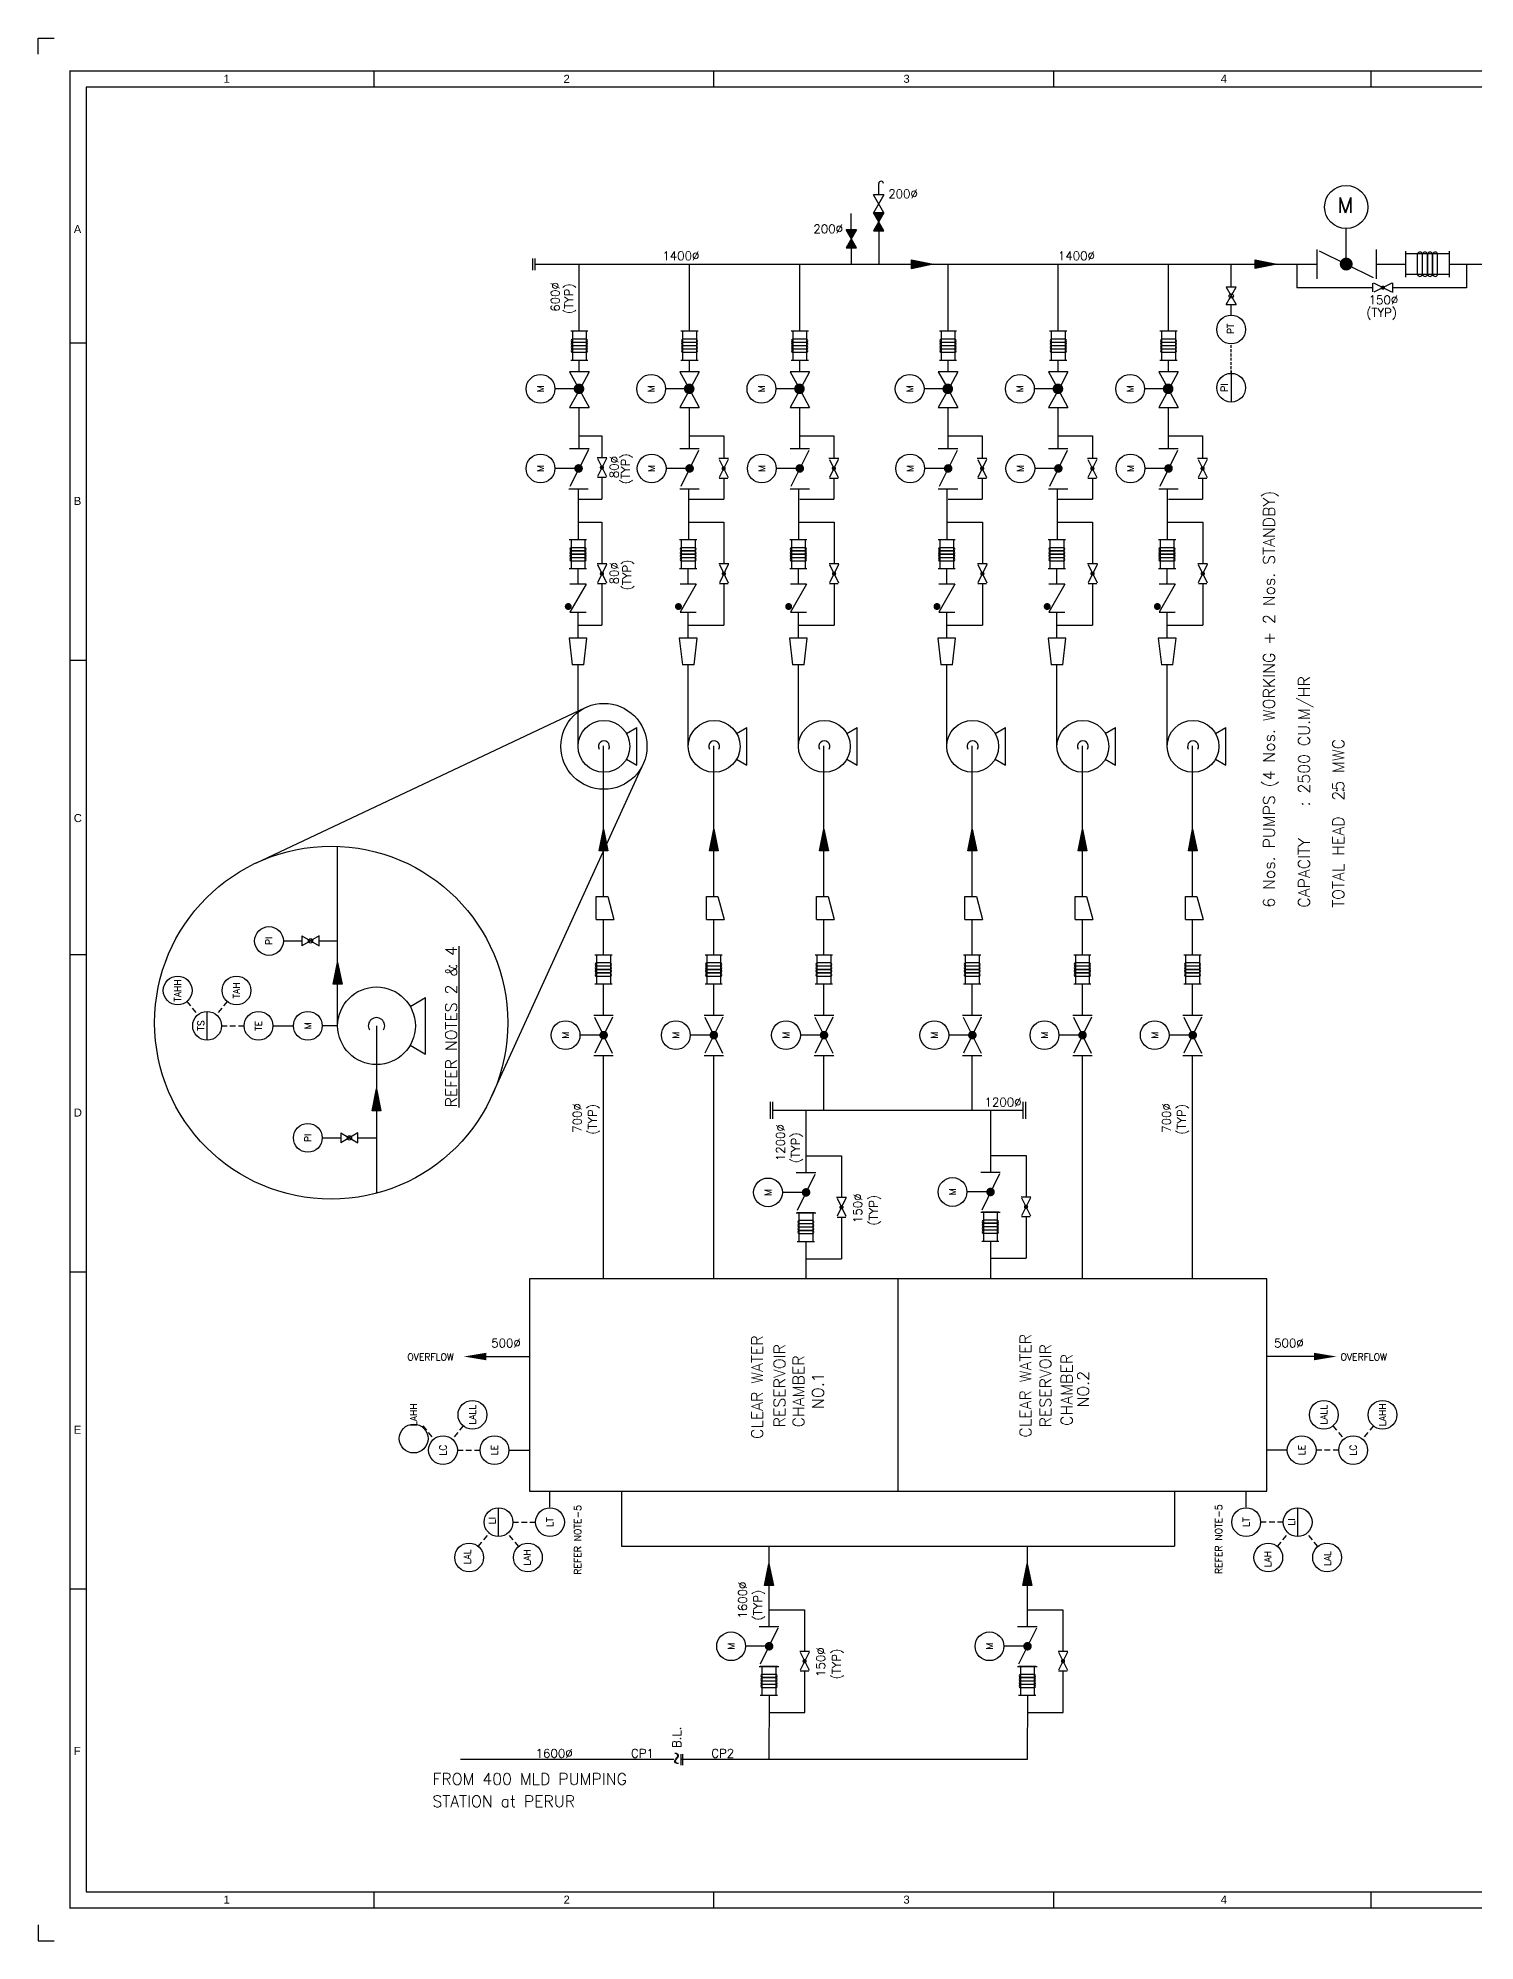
# Model space of a CAD drawing. Extents: x -1167 to 117633, y -2817 to 81183.
# Drawn here: x -1167 to 62241, y -2817 to 81183 of the extents above; entities that cross this region are included whole.
import ezdxf
from ezdxf.enums import TextEntityAlignment as Align

# ---------------------------------------------------------------- set-up
doc = ezdxf.new("R2010")
doc.units = 0
doc.header["$LTSCALE"] = 500
doc.header["$MEASUREMENT"] = 0
doc.linetypes.add('DASHED', pattern=[0.75, 0.5, -0.25])
doc.linetypes.add('HIDDEN', pattern=[0.375, 0.25, -0.125])
doc.layers.get('0').update_dxf_attribs({"linetype": 'CONTINUOUS'})
for name, color, linetype in [('2MM', 2, 'CONTINUOUS'), ('A3-Templete$0$NEW_A1$0$Z_DWGSHT', 7, 'CONTINUOUS'), ('A3-Templete$0$NEW_A1$0$Z_TITLE_GRID', 7, 'CONTINUOUS'), ('RCC WALL', 7, 'CONTINUOUS')]:
    doc.layers.add(name, color=color, linetype=linetype)
doc.styles.add('A3-Templete$0$NEW_A1$0$ARIAL', font='arial.ttf')
doc.styles.add('SIMPLEX', font='simplex.shx')

# ---------------------------------------------------------------- blocks, each defined once
blk = doc.blocks.new('A$C188F0F0E')
at = {"layer": 'A3-Templete$0$NEW_A1$0$Z_DWGSHT', "lineweight": 30}
for points in [[(-594, 416.47), (-594, 420), (-590.47, 420)], [(-594, 3.53), (-594, 0), (-590.47, 0)]]:
    blk.add_lwpolyline(points, dxfattribs=at)
at = {"layer": 'A3-Templete$0$NEW_A1$0$Z_DWGSHT', "const_width": 0.323}
blk.add_lwpolyline([(-586.94, 7.29), (-7.06, 7.29), (-7.06, 412.71), (-586.94, 412.71)], close=True, dxfattribs=at)
at = {"layer": 'A3-Templete$0$NEW_A1$0$Z_DWGSHT', "flags": 128}
blk.add_lwpolyline([(-583.41, 10.82), (-10.59, 10.82), (-10.59, 409.18), (-583.41, 409.18)], close=True, dxfattribs=at)
at = {"layer": 'A3-Templete$0$NEW_A1$0$Z_TITLE_GRID'}
for p, q in [((-519.94, 412.71), (-519.94, 409.18)), ((-444.94, 412.71), (-444.94, 409.18)), ((-369.94, 412.71), (-369.94, 409.18)), ((-299.94, 412.71), (-299.94, 409.18)), ((-586.94, 352.71), (-583.41, 352.71)), ((-586.94, 282.71), (-583.41, 282.71)), ((-586.94, 217.71), (-583.41, 217.71)), ((-586.94, 147.71), (-583.41, 147.71)), ((-586.94, 77.71), (-583.41, 77.71)), ((-519.94, 10.82), (-519.94, 7.29)), ((-444.94, 10.82), (-444.94, 7.29)), ((-369.94, 10.82), (-369.94, 7.29)), ((-299.94, 10.82), (-299.94, 7.29))]:
    blk.add_line(p, q, dxfattribs=at)
at = {"layer": 'A3-Templete$0$NEW_A1$0$Z_TITLE_GRID', "style": 'A3-Templete$0$NEW_A1$0$ARIAL'}
for s, p in [('1', (-552.37, 411.01)), ('2', (-477.37, 411.01)), ('3', (-402.37, 411.01)), ('4', (-332.37, 411.01)), ('1', (-552.37, 9.12)), ('2', (-477.37, 9.12)), ('3', (-402.37, 9.12)), ('4', (-332.37, 9.12))]:
    blk.add_text(s, height=1.77, dxfattribs=at).set_placement(p, align=Align.MIDDLE)
for s, p in [('A', (-586.12, 376.95)), ('B', (-586.12, 316.95)), ('C', (-586.12, 246.95)), ('D', (-586.12, 181.95)), ('E', (-586.12, 111.95)), ('F', (-586.12, 41.06))]:
    blk.add_text(s, height=1.77, dxfattribs=at).set_placement(p)

msp = doc.modelspace()

# ---------------------------------------------------------------- linework, layer by layer
at = {"color": 7}
for p, q in [((35931, 74267), (35931, 74762)), ((34717, 72716), (34717, 73433)), ((35931, 73467), (35931, 71198)), ((34717, 71916), (34717, 71198)), ((61114, 71656), (59188, 71656)), ((59706, 70740), (59706, 71656)), ((59921, 70740), (59921, 71656)), ((59931, 70740), (59931, 71656)), ((60146, 70740), (60146, 71656)), ((60156, 70740), (60156, 71656)), ((60371, 70740), (60371, 71656)), ((60381, 70740), (60381, 71656)), ((60596, 70740), (60596, 71656)), ((54388, 71218), (54388, 70161)), ((61114, 70740), (59188, 70740)), ((61865, 71198), (61865, 70164)), ((57734, 70164), (54388, 70161)), ((61865, 70164), (58614, 70164)), ((22413, 68238), (22413, 66954)), ((23023, 68238), (23023, 66954)), ((27276, 68238), (27276, 66954)), ((27887, 68238), (27887, 66954)), ((32139, 68238), (32139, 66954)), ((32750, 68238), (32750, 66954)), ((38684, 68238), (38684, 66954)), ((39294, 68238), (39294, 66954)), ((43547, 68238), (43547, 66954)), ((44158, 68238), (44158, 66954)), ((48410, 68238), (48410, 66954)), ((49021, 68238), (49021, 66954)), ((23023, 67893), (22413, 67893)), ((23023, 67750), (22413, 67750)), ((23023, 67743), (22413, 67743)), ((23023, 67600), (22413, 67600)), ((23023, 67593), (22413, 67593)), ((23023, 67450), (22413, 67450)), ((23023, 67443), (22413, 67443)), ((23023, 67300), (22413, 67300)), ((27887, 67893), (27276, 67893)), ((27887, 67750), (27276, 67750)), ((27887, 67743), (27276, 67743)), ((27887, 67600), (27276, 67600)), ((27887, 67593), (27276, 67593)), ((27887, 67450), (27276, 67450)), ((27887, 67443), (27276, 67443)), ((27887, 67300), (27276, 67300)), ((32750, 67893), (32139, 67893)), ((32750, 67750), (32139, 67750)), ((32750, 67743), (32139, 67743)), ((32750, 67600), (32139, 67600)), ((32750, 67593), (32139, 67593)), ((32750, 67450), (32139, 67450)), ((32750, 67443), (32139, 67443)), ((32750, 67300), (32139, 67300)), ((39294, 67893), (38684, 67893)), ((39294, 67750), (38684, 67750)), ((39294, 67743), (38684, 67743)), ((39294, 67600), (38684, 67600)), ((39294, 67593), (38684, 67593)), ((39294, 67450), (38684, 67450)), ((39294, 67443), (38684, 67443)), ((39294, 67300), (38684, 67300)), ((44158, 67893), (43547, 67893)), ((44158, 67750), (43547, 67750)), ((44158, 67743), (43547, 67743)), ((44158, 67600), (43547, 67600)), ((44158, 67593), (43547, 67593)), ((44158, 67450), (43547, 67450)), ((44158, 67443), (43547, 67443)), ((44158, 67300), (43547, 67300)), ((49021, 67893), (48410, 67893)), ((49021, 67750), (48410, 67750)), ((49021, 67743), (48410, 67743)), ((49021, 67600), (48410, 67600)), ((49021, 67593), (48410, 67593)), ((49021, 67450), (48410, 67450)), ((49021, 67443), (48410, 67443)), ((49021, 67300), (48410, 67300)), ((22718, 63631), (23715, 63631)), ((23715, 63631), (23715, 62659)), ((27581, 63631), (29088, 63631)), ((29088, 63631), (29088, 62617)), ((32445, 63631), (33951, 63631)), ((33951, 63631), (33951, 62617)), ((38989, 63631), (40495, 63631)), ((40495, 63631), (40495, 62617)), ((43852, 63631), (45359, 63631)), ((45359, 63631), (45359, 62617)), ((48716, 63631), (50222, 63631)), ((50222, 63631), (50222, 62617)), ((23715, 62274), (23715, 62179)), ((23715, 61779), (23715, 60822)), ((29088, 61737), (29088, 60822)), ((33951, 61737), (33951, 60822)), ((40495, 61737), (40495, 60822)), ((45359, 61737), (45359, 60822)), ((50222, 61737), (50222, 60822)), ((22718, 60822), (23715, 60822)), ((27581, 60822), (29088, 60822)), ((32445, 60822), (33951, 60822)), ((38989, 60822), (40495, 60822)), ((43852, 60822), (45359, 60822)), ((48716, 60822), (50222, 60822)), ((22681, 59811), (23715, 59811)), ((23715, 59811), (23715, 57971)), ((27544, 59811), (29096, 59811)), ((29096, 59811), (29096, 57971)), ((32408, 59811), (33959, 59811)), ((33959, 59811), (33959, 57971)), ((38952, 59811), (40504, 59811)), ((40504, 59811), (40504, 57971)), ((43815, 59811), (45367, 59811)), ((45367, 59811), (45367, 57971)), ((48679, 59811), (50230, 59811)), ((50230, 59811), (50230, 57971)), ((22351, 59032), (22351, 57747)), ((22962, 59032), (22962, 57747)), ((27214, 59032), (27214, 57747)), ((27825, 59032), (27825, 57747)), ((32078, 59032), (32078, 57747)), ((32688, 59032), (32688, 57747)), ((38622, 59032), (38622, 57747)), ((39233, 59032), (39233, 57747)), ((43485, 59032), (43485, 57747)), ((44096, 59032), (44096, 57747)), ((48349, 59032), (48349, 57747)), ((48960, 59032), (48960, 57747)), ((22962, 58686), (22351, 58686)), ((22962, 58543), (22351, 58543)), ((22962, 58536), (22351, 58536)), ((22962, 58393), (22351, 58393)), ((22962, 58386), (22351, 58386)), ((22962, 58243), (22351, 58243)), ((22962, 58236), (22351, 58236)), ((22962, 58093), (22351, 58093)), ((27825, 58686), (27214, 58686)), ((27825, 58543), (27214, 58543)), ((27825, 58536), (27214, 58536)), ((27825, 58393), (27214, 58393)), ((27825, 58386), (27214, 58386)), ((27825, 58243), (27214, 58243)), ((27825, 58236), (27214, 58236)), ((27825, 58093), (27214, 58093)), ((32688, 58686), (32078, 58686)), ((32688, 58543), (32078, 58543)), ((32688, 58536), (32078, 58536)), ((32688, 58393), (32078, 58393)), ((32688, 58386), (32078, 58386)), ((32688, 58243), (32078, 58243)), ((32688, 58236), (32078, 58236)), ((32688, 58093), (32078, 58093)), ((39233, 58686), (38622, 58686)), ((39233, 58543), (38622, 58543)), ((39233, 58536), (38622, 58536)), ((39233, 58393), (38622, 58393)), ((39233, 58386), (38622, 58386)), ((39233, 58243), (38622, 58243)), ((39233, 58236), (38622, 58236)), ((39233, 58093), (38622, 58093)), ((44096, 58686), (43485, 58686)), ((44096, 58543), (43485, 58543)), ((44096, 58536), (43485, 58536)), ((44096, 58393), (43485, 58393)), ((44096, 58386), (43485, 58386)), ((44096, 58243), (43485, 58243)), ((44096, 58236), (43485, 58236)), ((44096, 58093), (43485, 58093)), ((48960, 58686), (48349, 58686)), ((48960, 58543), (48349, 58543)), ((48960, 58536), (48349, 58536)), ((48960, 58393), (48349, 58393)), ((48960, 58386), (48349, 58386)), ((48960, 58243), (48349, 58243)), ((48960, 58236), (48349, 58236)), ((48960, 58093), (48349, 58093)), ((23715, 57091), (23715, 55267)), ((29096, 57091), (29096, 55267)), ((33959, 57091), (33959, 55267)), ((40504, 57091), (40504, 55267)), ((45367, 57091), (45367, 55267)), ((50230, 57091), (50230, 55267)), ((22661, 55267), (23718, 55267)), ((27524, 55267), (29099, 55267)), ((32388, 55267), (33963, 55267)), ((38932, 55267), (40507, 55267)), ((43795, 55267), (45370, 55267)), ((48659, 55267), (50234, 55267)), ((23476, 40702), (23476, 39418)), ((24087, 40357), (23476, 40357)), ((24087, 40702), (24087, 39418)), ((28340, 40702), (28340, 39418)), ((28950, 40357), (28340, 40357)), ((28950, 40702), (28950, 39418)), ((33203, 40702), (33203, 39418)), ((33814, 40357), (33203, 40357)), ((33814, 40702), (33814, 39418)), ((39747, 40702), (39747, 39418)), ((40358, 40357), (39747, 40357)), ((40358, 40702), (40358, 39418)), ((44611, 40702), (44611, 39418)), ((45221, 40357), (44611, 40357)), ((45221, 40702), (45221, 39418)), ((49474, 40702), (49474, 39418)), ((50085, 40357), (49474, 40357)), ((50085, 40702), (50085, 39418)), ((24087, 40213), (23476, 40213)), ((24087, 40207), (23476, 40207)), ((24087, 40063), (23476, 40063)), ((24087, 40057), (23476, 40057)), ((24087, 39913), (23476, 39913)), ((24087, 39907), (23476, 39907)), ((24087, 39763), (23476, 39763)), ((28950, 40213), (28340, 40213)), ((28950, 40207), (28340, 40207)), ((28950, 40063), (28340, 40063)), ((28950, 40057), (28340, 40057)), ((28950, 39913), (28340, 39913)), ((28950, 39907), (28340, 39907)), ((28950, 39763), (28340, 39763)), ((33814, 40213), (33203, 40213)), ((33814, 40207), (33203, 40207)), ((33814, 40063), (33203, 40063)), ((33814, 40057), (33203, 40057)), ((33814, 39913), (33203, 39913)), ((33814, 39907), (33203, 39907)), ((33814, 39763), (33203, 39763)), ((40358, 40213), (39747, 40213)), ((40358, 40207), (39747, 40207)), ((40358, 40063), (39747, 40063)), ((40358, 40057), (39747, 40057)), ((40358, 39913), (39747, 39913)), ((40358, 39907), (39747, 39907)), ((40358, 39763), (39747, 39763)), ((45221, 40213), (44611, 40213)), ((45221, 40207), (44611, 40207)), ((45221, 40063), (44611, 40063)), ((45221, 40057), (44611, 40057)), ((45221, 39913), (44611, 39913)), ((45221, 39907), (44611, 39907)), ((45221, 39763), (44611, 39763)), ((50085, 40213), (49474, 40213)), ((50085, 40207), (49474, 40207)), ((50085, 40063), (49474, 40063)), ((50085, 40057), (49474, 40057)), ((50085, 39913), (49474, 39913)), ((50085, 39907), (49474, 39907)), ((50085, 39763), (49474, 39763)), ((31150, 33481), (31150, 34231)), ((31263, 33481), (31263, 34231)), ((31263, 33856), (42307, 33856)), ((42307, 33481), (42307, 34231)), ((42420, 33481), (42420, 34231)), ((32714, 31841), (34289, 31841)), ((34289, 31841), (34289, 30002)), ((40856, 31861), (42431, 31861)), ((42431, 31861), (42431, 30021)), ((32409, 29331), (32409, 28047)), ((33019, 28986), (32409, 28986)), ((33019, 28843), (32409, 28843)), ((33019, 28836), (32409, 28836)), ((33019, 28693), (32409, 28693)), ((33019, 28686), (32409, 28686)), ((33019, 29331), (33019, 28047)), ((34289, 29122), (34289, 27297)), ((40551, 29350), (40551, 28066)), ((41162, 29005), (40551, 29005)), ((41162, 28862), (40551, 28862)), ((41162, 28855), (40551, 28855)), ((41162, 28712), (40551, 28712)), ((41162, 28705), (40551, 28705)), ((41162, 28562), (40551, 28562)), ((41162, 29350), (41162, 28066)), ((42431, 29141), (42431, 27316)), ((33019, 28543), (32409, 28543)), ((33019, 28536), (32409, 28536)), ((33019, 28393), (32409, 28393)), ((41162, 28555), (40551, 28555)), ((41162, 28412), (40551, 28412)), ((32717, 27297), (34292, 27297)), ((40859, 27316), (42434, 27316)), ((24582, 17035), (24582, 14609)), ((48988, 17035), (48988, 14609)), ((31084, 11806), (32659, 11806)), ((32659, 11806), (32659, 9966)), ((42486, 11806), (44061, 11806)), ((44061, 11806), (44061, 9966)), ((30779, 9296), (30779, 8012)), ((31390, 9296), (31390, 8012)), ((42180, 9296), (42180, 8012)), ((42791, 9296), (42791, 8012)), ((31390, 8950), (30779, 8950)), ((31390, 8807), (30779, 8807)), ((31390, 8800), (30779, 8800)), ((31390, 8657), (30779, 8657)), ((31390, 8650), (30779, 8650)), ((31390, 8507), (30779, 8507)), ((31390, 8500), (30779, 8500)), ((32659, 9086), (32659, 7262)), ((42791, 8950), (42180, 8950)), ((42791, 8807), (42180, 8807)), ((42791, 8800), (42180, 8800)), ((42791, 8657), (42180, 8657)), ((42791, 8650), (42180, 8650)), ((42791, 8507), (42180, 8507)), ((42791, 8500), (42180, 8500)), ((44061, 9086), (44061, 7262)), ((31390, 8357), (30779, 8357)), ((42791, 8357), (42180, 8357)), ((31088, 7262), (32663, 7262)), ((42489, 7262), (44064, 7262)), ((26892, 5191), (17473, 5191)), ((27217, 4944), (27217, 5433)), ((42486, 5191), (27217, 5189)), ((27288, 4944), (27288, 5433)), ((27260, 4944), (27260, 4944)), ((27260, 4944), (27260, 4944))]:
    msp.add_line(p, q, dxfattribs=at)
at = {"color": 7, "linetype": 'Continuous'}
for p, q in [((18617, 22981), (20514, 22981)), ((55137, 22981), (53056, 22981))]:
    msp.add_line(p, q, dxfattribs=at)
at = {"color": 7}
for centre, radius, start, end in [((36035, 74762), 103, 0, 180), ((59813, 71623), 112, 17.4576, 162.5424), ((60038, 71623), 112, 17.4576, 162.5424), ((60263, 71623), 112, 17.4576, 162.5424), ((60488, 71623), 112, 17.4576, 162.5424), ((59813, 70774), 112, 197.4576, 342.5424), ((60038, 70774), 112, 197.4576, 342.5424), ((60263, 70774), 112, 197.4576, 342.5424), ((60488, 70774), 112, 197.4576, 342.5424), ((22435, 67821), 75, 107.4576, 252.5424), ((22435, 67671), 75, 107.4576, 252.5424), ((22435, 67521), 75, 107.4576, 252.5424), ((22435, 67371), 75, 107.4576, 252.5424), ((23001, 67821), 75, 287.4576, 72.5424), ((23001, 67671), 75, 287.4576, 72.5424), ((23001, 67521), 75, 287.4576, 72.5424), ((23001, 67371), 75, 287.4576, 72.5424), ((27298, 67821), 75, 107.4576, 252.5424), ((27298, 67671), 75, 107.4576, 252.5424), ((27298, 67521), 75, 107.4576, 252.5424), ((27298, 67371), 75, 107.4576, 252.5424), ((27864, 67821), 75, 287.4576, 72.5424), ((27864, 67671), 75, 287.4576, 72.5424), ((27864, 67521), 75, 287.4576, 72.5424), ((27864, 67371), 75, 287.4576, 72.5424), ((32162, 67821), 75, 107.4576, 252.5424), ((32162, 67671), 75, 107.4576, 252.5424), ((32162, 67521), 75, 107.4576, 252.5424), ((32162, 67371), 75, 107.4576, 252.5424), ((32728, 67821), 75, 287.4576, 72.5424), ((32728, 67671), 75, 287.4576, 72.5424), ((32728, 67521), 75, 287.4576, 72.5424), ((32728, 67371), 75, 287.4576, 72.5424), ((38706, 67821), 75, 107.4576, 252.5424), ((38706, 67671), 75, 107.4576, 252.5424), ((38706, 67521), 75, 107.4576, 252.5424), ((38706, 67371), 75, 107.4576, 252.5424), ((39272, 67821), 75, 287.4576, 72.5424), ((39272, 67671), 75, 287.4576, 72.5424), ((39272, 67521), 75, 287.4576, 72.5424), ((39272, 67371), 75, 287.4576, 72.5424), ((43569, 67821), 75, 107.4576, 252.5424), ((43569, 67671), 75, 107.4576, 252.5424), ((43569, 67521), 75, 107.4576, 252.5424), ((43569, 67371), 75, 107.4576, 252.5424), ((44135, 67821), 75, 287.4576, 72.5424), ((44135, 67671), 75, 287.4576, 72.5424), ((44135, 67521), 75, 287.4576, 72.5424), ((44135, 67371), 75, 287.4576, 72.5424), ((48433, 67821), 75, 107.4576, 252.5424), ((48433, 67671), 75, 107.4576, 252.5424), ((48433, 67521), 75, 107.4576, 252.5424), ((48433, 67371), 75, 107.4576, 252.5424), ((48999, 67821), 75, 287.4576, 72.5424), ((48999, 67671), 75, 287.4576, 72.5424), ((48999, 67521), 75, 287.4576, 72.5424), ((48999, 67371), 75, 287.4576, 72.5424), ((22373, 58615), 75, 107.4576, 252.5424), ((22373, 58465), 75, 107.4576, 252.5424), ((22373, 58315), 75, 107.4576, 252.5424), ((22373, 58165), 75, 107.4576, 252.5424), ((22939, 58615), 75, 287.4576, 72.5424), ((22939, 58465), 75, 287.4576, 72.5424), ((22939, 58315), 75, 287.4576, 72.5424), ((22939, 58165), 75, 287.4576, 72.5424), ((27237, 58615), 75, 107.4576, 252.5424), ((27237, 58465), 75, 107.4576, 252.5424), ((27237, 58315), 75, 107.4576, 252.5424), ((27237, 58165), 75, 107.4576, 252.5424), ((27803, 58615), 75, 287.4576, 72.5424), ((27803, 58465), 75, 287.4576, 72.5424), ((27803, 58315), 75, 287.4576, 72.5424), ((27803, 58165), 75, 287.4576, 72.5424), ((32100, 58615), 75, 107.4576, 252.5424), ((32100, 58465), 75, 107.4576, 252.5424), ((32100, 58315), 75, 107.4576, 252.5424), ((32100, 58165), 75, 107.4576, 252.5424), ((32666, 58615), 75, 287.4576, 72.5424), ((32666, 58465), 75, 287.4576, 72.5424), ((32666, 58315), 75, 287.4576, 72.5424), ((32666, 58165), 75, 287.4576, 72.5424), ((38644, 58615), 75, 107.4576, 252.5424), ((38644, 58465), 75, 107.4576, 252.5424), ((38644, 58315), 75, 107.4576, 252.5424), ((38644, 58165), 75, 107.4576, 252.5424), ((39210, 58615), 75, 287.4576, 72.5424), ((39210, 58465), 75, 287.4576, 72.5424), ((39210, 58315), 75, 287.4576, 72.5424), ((39210, 58165), 75, 287.4576, 72.5424), ((43508, 58615), 75, 107.4576, 252.5424), ((43508, 58465), 75, 107.4576, 252.5424), ((43508, 58315), 75, 107.4576, 252.5424), ((43508, 58165), 75, 107.4576, 252.5424), ((44074, 58615), 75, 287.4576, 72.5424), ((44074, 58465), 75, 287.4576, 72.5424), ((44074, 58315), 75, 287.4576, 72.5424), ((44074, 58165), 75, 287.4576, 72.5424), ((48371, 58615), 75, 107.4576, 252.5424), ((48371, 58465), 75, 107.4576, 252.5424), ((48371, 58315), 75, 107.4576, 252.5424), ((48371, 58165), 75, 107.4576, 252.5424), ((48937, 58615), 75, 287.4576, 72.5424), ((48937, 58465), 75, 287.4576, 72.5424), ((48937, 58315), 75, 287.4576, 72.5424), ((48937, 58165), 75, 287.4576, 72.5424), ((23499, 40285), 75, 107.4576, 252.5424), ((24065, 40285), 75, 287.4576, 72.5424), ((28362, 40285), 75, 107.4576, 252.5424), ((28928, 40285), 75, 287.4576, 72.5424), ((33225, 40285), 75, 107.4576, 252.5424), ((33791, 40285), 75, 287.4576, 72.5424), ((39770, 40285), 75, 107.4576, 252.5424), ((40336, 40285), 75, 287.4576, 72.5424), ((44633, 40285), 75, 107.4576, 252.5424), ((45199, 40285), 75, 287.4576, 72.5424), ((49496, 40285), 75, 107.4576, 252.5424), ((50062, 40285), 75, 287.4576, 72.5424), ((23499, 40135), 75, 107.4576, 252.5424), ((23499, 39985), 75, 107.4576, 252.5424), ((23499, 39835), 75, 107.4576, 252.5424), ((24065, 40135), 75, 287.4576, 72.5424), ((24065, 39985), 75, 287.4576, 72.5424), ((24065, 39835), 75, 287.4576, 72.5424), ((28362, 40135), 75, 107.4576, 252.5424), ((28362, 39985), 75, 107.4576, 252.5424), ((28362, 39835), 75, 107.4576, 252.5424), ((28928, 40135), 75, 287.4576, 72.5424), ((28928, 39985), 75, 287.4576, 72.5424), ((28928, 39835), 75, 287.4576, 72.5424), ((33225, 40135), 75, 107.4576, 252.5424), ((33225, 39985), 75, 107.4576, 252.5424), ((33225, 39835), 75, 107.4576, 252.5424), ((33791, 40135), 75, 287.4576, 72.5424), ((33791, 39985), 75, 287.4576, 72.5424), ((33791, 39835), 75, 287.4576, 72.5424), ((39770, 40135), 75, 107.4576, 252.5424), ((39770, 39985), 75, 107.4576, 252.5424), ((39770, 39835), 75, 107.4576, 252.5424), ((40336, 40135), 75, 287.4576, 72.5424), ((40336, 39985), 75, 287.4576, 72.5424), ((40336, 39835), 75, 287.4576, 72.5424), ((44633, 40135), 75, 107.4576, 252.5424), ((44633, 39985), 75, 107.4576, 252.5424), ((44633, 39835), 75, 107.4576, 252.5424), ((45199, 40135), 75, 287.4576, 72.5424), ((45199, 39985), 75, 287.4576, 72.5424), ((45199, 39835), 75, 287.4576, 72.5424), ((49496, 40135), 75, 107.4576, 252.5424), ((49496, 39985), 75, 107.4576, 252.5424), ((49496, 39835), 75, 107.4576, 252.5424), ((50062, 40135), 75, 287.4576, 72.5424), ((50062, 39985), 75, 287.4576, 72.5424), ((50062, 39835), 75, 287.4576, 72.5424), ((32431, 28914), 75, 107.4576, 252.5424), ((32431, 28764), 75, 107.4576, 252.5424), ((32431, 28614), 75, 107.4576, 252.5424), ((32997, 28914), 75, 287.4576, 72.5424), ((32997, 28764), 75, 287.4576, 72.5424), ((32997, 28614), 75, 287.4576, 72.5424), ((40573, 28933), 75, 107.4576, 252.5424), ((40573, 28783), 75, 107.4576, 252.5424), ((40573, 28633), 75, 107.4576, 252.5424), ((41139, 28933), 75, 287.4576, 72.5424), ((41139, 28783), 75, 287.4576, 72.5424), ((41139, 28633), 75, 287.4576, 72.5424), ((32431, 28464), 75, 107.4576, 252.5424), ((32997, 28464), 75, 287.4576, 72.5424), ((40573, 28483), 75, 107.4576, 252.5424), ((41139, 28483), 75, 287.4576, 72.5424), ((30801, 8879), 75, 107.4576, 252.5424), ((30801, 8729), 75, 107.4576, 252.5424), ((30801, 8579), 75, 107.4576, 252.5424), ((30801, 8429), 75, 107.4576, 252.5424), ((31367, 8879), 75, 287.4576, 72.5424), ((31367, 8729), 75, 287.4576, 72.5424), ((31367, 8579), 75, 287.4576, 72.5424), ((31367, 8429), 75, 287.4576, 72.5424), ((42203, 8879), 75, 107.4576, 252.5424), ((42203, 8729), 75, 107.4576, 252.5424), ((42203, 8579), 75, 107.4576, 252.5424), ((42203, 8429), 75, 107.4576, 252.5424), ((42769, 8879), 75, 287.4576, 72.5424), ((42769, 8729), 75, 287.4576, 72.5424), ((42769, 8579), 75, 287.4576, 72.5424), ((42769, 8429), 75, 287.4576, 72.5424)]:
    msp.add_arc(centre, radius, start, end, dxfattribs=at)
for points in [[(35701, 73467), (35931, 73067), (36161, 73467)], [(34487, 72716), (34717, 72316), (34947, 72716)], [(34487, 71916), (34717, 72316), (34947, 71916)], [(35701, 72667), (35931, 73067), (36161, 72667)]]:
    msp.add_solid(points, dxfattribs=at)
at = {"color": 7, "linetype": 'Continuous'}
for points in [[(18617, 23146), (18617, 22816), (17627, 22981)], [(55137, 23146), (55137, 22816), (56127, 22981)]]:
    msp.add_solid(points, dxfattribs=at)
at = {"layer": '2MM', "color": 7}
for p, q in [((36161, 74267), (35701, 74267)), ((36161, 73467), (35701, 74267)), ((36161, 74267), (35701, 73467)), ((35701, 73467), (36161, 73467)), ((36161, 73467), (35701, 72667)), ((36161, 72667), (35701, 73467)), ((36161, 73467), (35701, 73467)), ((34947, 72716), (34487, 71916)), ((34947, 71916), (34487, 72716)), ((34947, 72716), (34487, 72716)), ((35701, 72667), (36161, 72667)), ((20672, 70943), (20672, 71453)), ((20771, 70943), (20771, 71453)), ((34487, 71916), (34947, 71916)), ((55263, 71843), (55263, 70553)), ((55366, 71793), (57755, 70618)), ((57903, 70553), (57903, 71843)), ((59188, 70628), (59188, 71769)), ((61114, 70628), (61114, 71769)), ((20771, 71198), (55263, 71198)), ((22718, 68238), (22718, 71198)), ((27581, 68238), (27581, 71198)), ((32445, 68238), (32445, 71198)), ((37381, 71386), (38338, 71196)), ((37381, 71000), (37381, 71386)), ((38338, 71196), (37381, 71000)), ((38989, 68238), (38989, 71198)), ((43852, 68238), (43852, 71198)), ((48716, 68238), (48716, 71198)), ((51486, 70182), (51486, 71198)), ((52539, 71389), (53496, 71198)), ((52539, 71003), (52539, 71389)), ((53496, 71198), (52539, 71003)), ((57903, 71198), (59188, 71198)), ((61114, 71198), (62616, 71198)), ((51705, 70182), (51267, 70182)), ((51267, 70182), (51705, 69420)), ((51267, 69420), (51705, 70182)), ((57734, 69979), (57734, 70359)), ((58579, 69968), (57783, 70360)), ((58579, 70360), (57783, 69968)), ((58614, 69952), (58614, 70382)), ((51267, 69420), (51705, 69420)), ((51486, 68955), (51486, 69420)), ((23098, 68238), (22338, 68238)), ((27962, 68238), (27201, 68238)), ((32825, 68238), (32064, 68238)), ((39369, 68238), (38609, 68238)), ((44233, 68238), (43472, 68238)), ((49096, 68238), (48335, 68238)), ((23148, 66448), (22288, 66448)), ((22288, 66448), (22658, 65784)), ((23098, 66954), (22338, 66954)), ((22718, 66448), (22718, 66954)), ((23148, 66448), (22796, 65783)), ((28011, 66448), (27151, 66448)), ((27151, 66448), (27522, 65784)), ((27962, 66954), (27201, 66954)), ((27581, 66448), (27581, 66954)), ((28011, 66448), (27660, 65783)), ((32875, 66448), (32015, 66448)), ((32015, 66448), (32385, 65784)), ((32825, 66954), (32064, 66954)), ((32445, 66448), (32445, 66954)), ((32875, 66448), (32523, 65783)), ((39419, 66448), (38559, 66448)), ((38559, 66448), (38929, 65784)), ((39369, 66954), (38609, 66954)), ((38989, 66448), (38989, 66954)), ((39419, 66448), (39067, 65783)), ((44282, 66448), (43422, 66448)), ((43422, 66448), (43793, 65784)), ((44233, 66954), (43472, 66954)), ((43852, 66448), (43852, 66954)), ((44282, 66448), (43931, 65783)), ((49146, 66448), (48286, 66448)), ((48286, 66448), (48656, 65784)), ((49096, 66954), (48335, 66954)), ((48716, 66448), (48716, 66954)), ((49146, 66448), (48794, 65783)), ((51486, 66509), (51486, 65111)), ((22796, 65783), (22288, 64868)), ((22658, 65784), (23148, 64868)), ((22718, 65582), (22718, 65814)), ((27660, 65783), (27151, 64868)), ((27522, 65784), (28011, 64868)), ((27581, 65582), (27581, 65814)), ((32523, 65783), (32015, 64868)), ((32385, 65784), (32875, 64868)), ((32445, 65582), (32445, 65814)), ((39067, 65783), (38559, 64868)), ((38929, 65784), (39419, 64868)), ((38989, 65582), (38989, 65814)), ((43931, 65783), (43422, 64868)), ((43793, 65784), (44282, 64868)), ((43852, 65582), (43852, 65814)), ((48794, 65783), (48286, 64868)), ((48656, 65784), (49146, 64868)), ((48716, 65582), (48716, 65814)), ((22288, 64868), (23148, 64868)), ((22718, 63049), (22718, 64868)), ((27151, 64868), (28011, 64868)), ((27581, 63049), (27581, 64868)), ((32015, 64868), (32875, 64868)), ((32445, 63049), (32445, 64868)), ((38559, 64868), (39419, 64868)), ((38989, 63049), (38989, 64868)), ((43422, 64868), (44282, 64868)), ((43852, 63049), (43852, 64868)), ((48286, 64868), (49146, 64868)), ((48716, 63049), (48716, 64868)), ((23148, 63049), (22288, 63049)), ((23123, 63000), (22294, 61388)), ((28011, 63049), (27151, 63049)), ((32875, 63049), (32015, 63049)), ((39419, 63049), (38559, 63049)), ((44282, 63049), (43422, 63049)), ((49146, 63049), (48286, 63049)), ((23928, 62659), (23498, 62659)), ((23911, 62625), (23519, 61829)), ((23519, 62625), (23911, 61829)), ((27978, 62981), (27194, 61388)), ((29300, 62617), (28870, 62617)), ((29283, 62582), (28892, 61786)), ((28892, 62582), (29283, 61786)), ((32841, 62981), (32058, 61388)), ((34164, 62617), (33734, 62617)), ((34147, 62582), (33755, 61786)), ((33755, 62582), (34147, 61786)), ((39385, 62981), (38602, 61388)), ((40708, 62617), (40278, 62617)), ((40691, 62582), (40299, 61786)), ((40299, 62582), (40691, 61786)), ((44249, 62981), (43465, 61388)), ((45571, 62617), (45141, 62617)), ((45554, 62582), (45163, 61786)), ((45163, 62582), (45554, 61786)), ((49112, 62981), (48329, 61388)), ((50435, 62617), (50005, 62617)), ((50418, 62582), (50026, 61786)), ((50026, 62582), (50418, 61786)), ((23901, 61779), (23520, 61779)), ((29273, 61737), (28893, 61737)), ((34137, 61737), (33756, 61737)), ((40681, 61737), (40300, 61737)), ((45544, 61737), (45164, 61737)), ((50408, 61737), (50027, 61737)), ((22251, 61289), (23111, 61289)), ((22681, 59032), (22681, 61289)), ((27151, 61289), (28011, 61289)), ((27544, 59032), (27544, 61289)), ((32015, 61289), (32875, 61289)), ((32408, 59032), (32408, 61289)), ((38559, 61289), (39419, 61289)), ((38952, 59032), (38952, 61289)), ((43422, 61289), (44282, 61289)), ((43815, 59032), (43815, 61289)), ((48286, 61289), (49146, 61289)), ((48679, 59032), (48679, 61289)), ((23037, 59032), (22276, 59032)), ((27900, 59032), (27139, 59032)), ((32763, 59032), (32003, 59032)), ((39308, 59032), (38547, 59032)), ((44171, 59032), (43410, 59032)), ((49035, 59032), (48274, 59032)), ((23928, 57971), (23498, 57971)), ((29309, 57971), (28879, 57971)), ((34172, 57971), (33742, 57971)), ((40716, 57971), (40286, 57971)), ((45580, 57971), (45150, 57971)), ((50443, 57971), (50013, 57971)), ((23037, 57747), (22276, 57747)), ((22661, 57072), (22661, 57747)), ((23911, 57937), (23519, 57141)), ((23519, 57937), (23911, 57141)), ((27900, 57747), (27139, 57747)), ((27524, 57072), (27524, 57747)), ((29292, 57937), (28900, 57141)), ((28900, 57937), (29292, 57141)), ((32763, 57747), (32003, 57747)), ((32388, 57072), (32388, 57747)), ((34155, 57937), (33763, 57141)), ((33763, 57937), (34155, 57141)), ((39308, 57747), (38547, 57747)), ((38932, 57072), (38932, 57747)), ((40699, 57937), (40308, 57141)), ((40308, 57937), (40699, 57141)), ((44171, 57747), (43410, 57747)), ((43795, 57072), (43795, 57747)), ((45563, 57937), (45171, 57141)), ((45171, 57937), (45563, 57141)), ((49035, 57747), (48274, 57747)), ((48659, 57072), (48659, 57747)), ((50426, 57937), (50034, 57141)), ((50034, 57937), (50426, 57141)), ((23016, 57072), (22306, 55837)), ((23016, 57072), (22306, 57072)), ((23901, 57091), (23520, 57091)), ((27879, 57072), (27169, 55837)), ((27879, 57072), (27169, 57072)), ((29282, 57091), (28901, 57091)), ((32743, 57072), (32033, 55837)), ((32743, 57072), (32033, 57072)), ((34145, 57091), (33764, 57091)), ((39287, 57072), (38577, 55837)), ((39287, 57072), (38577, 57072)), ((40689, 57091), (40309, 57091)), ((44150, 57072), (43440, 55837)), ((44150, 57072), (43440, 57072)), ((45553, 57091), (45172, 57091)), ((49014, 57072), (48304, 55837)), ((49014, 57072), (48304, 57072)), ((50416, 57091), (50035, 57091)), ((22306, 55837), (23016, 55837)), ((22661, 54697), (22661, 55837)), ((27169, 55837), (27879, 55837)), ((27524, 54697), (27524, 55837)), ((32033, 55837), (32743, 55837)), ((32388, 54697), (32388, 55837)), ((38577, 55837), (39287, 55837)), ((38932, 54697), (38932, 55837)), ((43440, 55837), (44150, 55837)), ((43795, 54697), (43795, 55837)), ((48304, 55837), (49014, 55837)), ((48659, 54697), (48659, 55837)), ((23053, 54697), (22268, 54697)), ((22268, 54697), (22405, 53517)), ((22915, 53517), (23053, 54697)), ((27131, 54697), (27268, 53517)), ((27916, 54697), (27131, 54697)), ((27779, 53517), (27916, 54697)), ((31994, 54697), (32132, 53517)), ((32779, 54697), (31994, 54697)), ((32642, 53517), (32779, 54697)), ((39324, 54697), (38539, 54697)), ((38539, 54697), (38676, 53517)), ((39186, 53517), (39324, 54697)), ((43402, 54697), (43539, 53517)), ((44187, 54697), (43402, 54697)), ((44050, 53517), (44187, 54697)), ((48265, 54697), (48403, 53517)), ((49050, 54697), (48265, 54697)), ((48913, 53517), (49050, 54697)), ((22915, 53517), (22405, 53517)), ((22661, 49917), (22661, 53517)), ((27779, 53517), (27268, 53517)), ((27524, 49917), (27524, 53517)), ((32642, 53517), (32132, 53517)), ((32388, 49917), (32388, 53517)), ((39186, 53517), (38676, 53517)), ((38932, 49917), (38932, 53517)), ((44050, 53517), (43539, 53517)), ((43795, 49917), (43795, 53517)), ((48913, 53517), (48403, 53517)), ((48659, 49917), (48659, 53517)), ((8442, 44763), (22994, 51634)), ((24795, 50489), (25251, 50752)), ((25251, 49082), (25251, 50752)), ((29658, 50489), (30114, 50752)), ((30114, 49082), (30114, 50752)), ((34521, 50489), (34977, 50752)), ((34977, 49082), (34977, 50752)), ((41066, 50489), (41522, 50752)), ((41522, 49082), (41522, 50752)), ((45929, 50489), (46385, 50752)), ((46385, 49082), (46385, 50752)), ((50792, 50489), (51248, 50752)), ((51248, 49082), (51248, 50752)), ((23786, 46257), (23786, 49936)), ((28650, 46257), (28650, 49936)), ((33513, 46257), (33513, 49936)), ((40057, 46257), (40057, 49936)), ((44921, 46257), (44921, 49936)), ((49784, 46257), (49784, 49936)), ((18858, 34486), (25532, 49130)), ((24795, 49345), (25251, 49082)), ((29658, 49345), (30114, 49082)), ((34521, 49345), (34977, 49082)), ((41066, 49345), (41522, 49082)), ((45929, 49345), (46385, 49082)), ((50792, 49345), (51248, 49082)), ((23596, 45300), (23786, 46257)), ((23786, 46257), (23982, 45300)), ((28459, 45300), (28650, 46257)), ((28650, 46257), (28845, 45300)), ((33323, 45300), (33513, 46257)), ((33513, 46257), (33708, 45300)), ((39867, 45300), (40057, 46257)), ((40057, 46257), (40253, 45300)), ((44730, 45300), (44921, 46257)), ((44921, 46257), (45116, 45300)), ((49594, 45300), (49784, 46257)), ((49784, 46257), (49980, 45300)), ((12053, 37580), (12053, 45503)), ((23982, 45300), (23596, 45300)), ((23786, 43284), (23786, 45300)), ((28845, 45300), (28459, 45300)), ((28650, 43284), (28650, 45300)), ((33708, 45300), (33323, 45300)), ((33513, 43284), (33513, 45300)), ((40253, 45300), (39867, 45300)), ((40057, 43284), (40057, 45300)), ((45116, 45300), (44730, 45300)), ((44921, 43284), (44921, 45300)), ((49980, 45300), (49594, 45300)), ((49784, 43284), (49784, 45300)), ((23463, 42267), (23463, 43284)), ((23463, 43284), (23971, 43284)), ((23971, 43284), (24244, 42267)), ((28326, 42267), (28326, 43284)), ((28326, 43284), (28835, 43284)), ((28835, 43284), (29107, 42267)), ((33190, 42267), (33190, 43284)), ((33190, 43284), (33698, 43284)), ((33698, 43284), (33970, 42267)), ((39734, 42267), (39734, 43284)), ((39734, 43284), (40242, 43284)), ((40242, 43284), (40515, 42267)), ((44597, 42267), (44597, 43284)), ((44597, 43284), (45106, 43284)), ((45106, 43284), (45378, 42267)), ((49461, 42267), (49461, 43284)), ((49461, 43284), (49969, 43284)), ((49969, 43284), (50241, 42267)), ((23463, 42267), (24244, 42267)), ((23786, 40702), (23786, 42267)), ((28326, 42267), (29107, 42267)), ((28650, 40702), (28650, 42267)), ((33190, 42267), (33970, 42267)), ((33513, 40702), (33513, 42267)), ((39734, 42267), (40515, 42267)), ((40057, 40702), (40057, 42267)), ((44597, 42267), (45378, 42267)), ((44921, 40702), (44921, 42267)), ((49461, 42267), (50241, 42267)), ((49784, 40702), (49784, 42267)), ((9657, 41326), (10474, 41326)), ((10474, 41545), (11236, 41106)), ((11236, 41545), (10474, 41106)), ((10474, 41545), (10474, 41106)), ((11236, 41106), (11236, 41545)), ((11236, 41326), (12053, 41326)), ((11862, 39422), (12053, 40379)), ((12053, 40379), (12248, 39422)), ((24162, 40702), (23401, 40702)), ((29025, 40702), (28265, 40702)), ((33889, 40702), (33128, 40702)), ((40433, 40702), (39672, 40702)), ((45296, 40702), (44536, 40702)), ((50160, 40702), (49399, 40702)), ((12248, 39422), (11862, 39422)), ((15253, 38438), (15937, 38833)), ((15937, 36328), (15937, 38833)), ((24162, 39418), (23401, 39418)), ((23786, 38033), (23786, 39418)), ((29025, 39418), (28265, 39418)), ((28650, 38033), (28650, 39418)), ((33889, 39418), (33128, 39418)), ((33513, 38033), (33513, 39418)), ((40433, 39418), (39672, 39418)), ((40057, 38033), (40057, 39418)), ((45296, 39418), (44536, 39418)), ((44921, 38033), (44921, 39418)), ((50160, 39418), (49399, 39418)), ((49784, 38033), (49784, 39418)), ((6291, 36945), (6291, 38216)), ((24216, 38033), (23356, 38033)), ((23390, 37964), (24173, 36371)), ((24182, 37964), (23399, 36371)), ((29079, 38033), (28220, 38033)), ((28253, 37964), (29037, 36371)), ((29046, 37964), (28262, 36371)), ((33943, 38033), (33083, 38033)), ((33117, 37964), (33900, 36371)), ((33909, 37964), (33126, 36371)), ((40487, 38033), (39627, 38033)), ((39661, 37964), (40444, 36371)), ((40453, 37964), (39670, 36371)), ((45351, 38033), (44491, 38033)), ((44524, 37964), (45308, 36371)), ((45317, 37964), (44534, 36371)), ((50214, 38033), (49354, 38033)), ((49388, 37964), (50171, 36371)), ((50180, 37964), (49397, 36371)), ((9196, 37580), (10102, 37580)), ((12053, 37580), (11372, 37580)), ((13768, 37580), (13768, 30188)), ((15253, 36723), (15937, 36328)), ((23356, 36272), (24216, 36272)), ((23786, 26414), (23786, 36272)), ((28220, 36272), (29079, 36272)), ((28650, 26414), (28650, 36272)), ((33083, 36272), (33943, 36272)), ((33513, 33856), (33513, 36272)), ((39627, 36272), (40487, 36272)), ((40057, 33856), (40057, 36272)), ((44491, 36272), (45351, 36272)), ((44921, 26414), (44921, 36272)), ((49354, 36272), (50214, 36272)), ((49784, 26414), (49784, 36272)), ((13578, 33834), (13768, 34791)), ((13768, 34791), (13964, 33834)), ((13964, 33834), (13578, 33834)), ((32714, 33856), (32714, 31091)), ((40856, 33875), (40856, 31111)), ((12189, 32852), (12951, 32414)), ((12951, 32852), (12189, 32414)), ((12189, 32852), (12189, 32414)), ((12951, 32414), (12951, 32852)), ((11372, 32633), (12189, 32633)), ((12951, 32633), (13768, 32633)), ((33149, 31091), (32289, 31091)), ((41291, 31111), (40431, 31111)), ((33115, 31023), (32332, 29430)), ((41257, 31042), (40474, 29449)), ((34502, 30002), (34072, 30002)), ((34485, 29967), (34093, 29171)), ((34093, 29967), (34485, 29171)), ((42644, 30021), (42214, 30021)), ((42627, 29987), (42235, 29190)), ((42235, 29987), (42627, 29190)), ((32289, 29331), (33149, 29331)), ((33094, 29331), (32334, 29331)), ((32714, 29331), (32719, 29331)), ((34475, 29122), (34094, 29122)), ((40431, 29350), (41291, 29350)), ((41237, 29350), (40476, 29350)), ((40856, 29350), (40861, 29350)), ((42617, 29141), (42236, 29141)), ((33094, 28047), (32334, 28047)), ((32719, 28047), (32714, 26414)), ((41237, 28066), (40476, 28066)), ((40861, 28066), (40856, 26434)), ((20514, 26414), (20514, 17035)), ((36785, 26414), (20514, 26414)), ((36785, 17035), (36785, 26414)), ((53056, 26414), (36785, 26414)), ((53056, 17035), (53056, 26414)), ((19609, 18850), (20514, 18850)), ((53961, 18850), (53056, 18850)), ((20514, 17035), (36785, 17035)), ((21422, 16326), (21422, 17035)), ((36785, 17035), (53056, 17035)), ((52149, 16326), (52149, 17035)), ((19152, 15036), (19152, 16306)), ((54419, 15036), (54419, 16306)), ((24582, 14609), (48988, 14609)), ((31084, 14609), (31084, 11056)), ((42486, 14609), (42486, 11056)), ((30894, 12878), (31084, 13835)), ((31084, 13835), (31280, 12878)), ((42296, 12878), (42486, 13835)), ((42486, 13835), (42682, 12878)), ((31280, 12878), (30894, 12878)), ((42682, 12878), (42296, 12878)), ((31519, 11056), (30659, 11056)), ((31485, 10987), (30702, 9395)), ((42920, 11056), (42061, 11056)), ((42887, 10987), (42103, 9395)), ((30659, 9296), (31519, 9296)), ((31465, 9296), (30704, 9296)), ((31084, 9296), (31089, 9296)), ((32872, 9966), (32442, 9966)), ((32855, 9932), (32463, 9136)), ((32463, 9932), (32855, 9136)), ((42061, 9296), (42920, 9296)), ((42866, 9296), (42105, 9296)), ((42486, 9296), (42491, 9296)), ((44274, 9966), (43844, 9966)), ((44257, 9932), (43865, 9136)), ((43865, 9932), (44257, 9136)), ((32845, 9086), (32464, 9086)), ((44247, 9086), (43866, 9086)), ((31465, 8012), (30704, 8012)), ((31089, 8012), (31084, 5191)), ((42866, 8012), (42105, 8012)), ((42491, 8012), (42486, 5191))]:
    msp.add_line(p, q, dxfattribs=at)
at = {"layer": '2MM', "color": 7, "linetype": 'Continuous'}
for p, q in [((56560, 71205), (56560, 72770)), ((22705, 65698), (21662, 65698)), ((27568, 65698), (26525, 65698)), ((32432, 65698), (31389, 65698)), ((38976, 65698), (37933, 65698)), ((43839, 65698), (42796, 65698)), ((48703, 65698), (47660, 65698)), ((22685, 62184), (21642, 62184)), ((27586, 62184), (26543, 62184)), ((32449, 62184), (31406, 62184)), ((38994, 62184), (37951, 62184)), ((43857, 62184), (42814, 62184)), ((48720, 62184), (47677, 62184)), ((23791, 37168), (22748, 37168)), ((28654, 37168), (27611, 37168)), ((33517, 37168), (32474, 37168)), ((40062, 37168), (39019, 37168)), ((44925, 37168), (43882, 37168)), ((49788, 37168), (48745, 37168)), ((40865, 30246), (39822, 30246)), ((32723, 30226), (31680, 30226)), ((31093, 10191), (30050, 10191)), ((42495, 10191), (41452, 10191))]:
    msp.add_line(p, q, dxfattribs=at)
at = {"layer": '2MM', "color": 7, "linetype": 'HIDDEN'}
msp.add_line((51486, 66382), (51486, 67685), dxfattribs=at)
at = {"layer": '2MM', "color": 7, "linetype": 'DASHED'}
for p, q in [((5400, 38652), (5885, 38069)), ((7182, 38652), (6697, 38069)), ((6926, 37580), (7926, 37580)), ((15812, 19922), (16297, 19339)), ((17594, 19922), (17109, 19339)), ((55976, 19922), (56461, 19339)), ((57758, 19922), (57273, 19339)), ((17338, 18850), (18338, 18850)), ((56232, 18850), (55232, 18850)), ((18260, 14599), (18745, 15182)), ((20043, 14599), (19558, 15182)), ((19787, 15671), (20787, 15671)), ((53783, 15671), (52784, 15671)), ((53527, 14599), (54012, 15182)), ((55310, 14599), (54825, 15182))]:
    msp.add_line(p, q, dxfattribs=at)
at = {"layer": '2MM', "color": 7}
for points, const_width in [([(56702, 71205, 1), (56419, 71205, 1)], 284), ([(58134, 70164, 1), (58228, 70164, 1)], 94.5), ([(22705, 65581, 1), (22705, 65815, 1)], 234), ([(27568, 65581, 1), (27568, 65815, 1)], 234), ([(32432, 65581, 1), (32432, 65815, 1)], 234), ([(38976, 65581, 1), (38976, 65815, 1)], 234), ([(43839, 65581, 1), (43839, 65815, 1)], 234), ([(48703, 65581, 1), (48703, 65815, 1)], 234), ([(22685, 62090, 1), (22685, 62279, 1)], 189), ([(23715, 62179, 1), (23715, 62274, 1)], 94.5), ([(27586, 62090, 1), (27586, 62279, 1)], 189), ([(29088, 62137, 1), (29088, 62232, 1)], 94.5), ([(32449, 62090, 1), (32449, 62279, 1)], 189), ([(33951, 62137, 1), (33951, 62232, 1)], 94.5), ([(38994, 62090, 1), (38994, 62279, 1)], 189), ([(40495, 62137, 1), (40495, 62232, 1)], 94.5), ([(43857, 62090, 1), (43857, 62279, 1)], 189), ([(45359, 62137, 1), (45359, 62232, 1)], 94.5), ([(48720, 62090, 1), (48720, 62279, 1)], 189), ([(50222, 62137, 1), (50222, 62232, 1)], 94.5), ([(23715, 57491, 1), (23715, 57586, 1)], 94.5), ([(29096, 57491, 1), (29096, 57586, 1)], 94.5), ([(33959, 57491, 1), (33959, 57586, 1)], 94.5), ([(40504, 57491, 1), (40504, 57586, 1)], 94.5), ([(45367, 57491, 1), (45367, 57586, 1)], 94.5), ([(50230, 57491, 1), (50230, 57586, 1)], 94.5), ([(22230, 56013, 1), (22230, 56166, 1)], 153), ([(27093, 56013, 1), (27093, 56166, 1)], 153), ([(31956, 56013, 1), (31956, 56166, 1)], 153), ([(38501, 56013, 1), (38501, 56166, 1)], 153), ([(43364, 56013, 1), (43364, 56166, 1)], 153), ([(48227, 56013, 1), (48227, 56166, 1)], 153), ([(23791, 37073, 1), (23791, 37262, 1)], 189), ([(28654, 37073, 1), (28654, 37262, 1)], 189), ([(33517, 37073, 1), (33517, 37262, 1)], 189), ([(40062, 37073, 1), (40062, 37262, 1)], 189), ([(44925, 37073, 1), (44925, 37262, 1)], 189), ([(49788, 37073, 1), (49788, 37262, 1)], 189), ([(32723, 30132, 1), (32723, 30321, 1)], 189), ([(40865, 30151, 1), (40865, 30340, 1)], 189), ([(34289, 29522, 1), (34289, 29616, 1)], 94.5), ([(42431, 29541, 1), (42431, 29636, 1)], 94.5), ([(31093, 10097, 1), (31093, 10286, 1)], 189), ([(42495, 10097, 1), (42495, 10286, 1)], 189), ([(32659, 9487, 1), (32659, 9581, 1)], 94.5), ([(44061, 9487, 1), (44061, 9581, 1)], 94.5)]:
    msp.add_lwpolyline(points, format="xyb", close=True, dxfattribs=dict(at, const_width=const_width))
for centre, radius in [((56560, 73723), 953), ((51486, 69801), 94.7), ((51486, 68320), 635), ((51486, 65747), 635), ((21007, 65698), 635), ((25890, 65698), 635), ((30754, 65698), 635), ((37298, 65698), 635), ((42161, 65698), 635), ((47025, 65698), 635), ((21007, 62184), 635), ((25908, 62184), 635), ((30771, 62184), 635), ((37315, 62184), 635), ((42179, 62184), 635), ((47042, 62184), 635), ((23804, 49917), 1898), ((23804, 49917), 1143), ((28668, 49917), 1143), ((33531, 49917), 1143), ((40075, 49917), 1143), ((44939, 49917), 1143), ((49802, 49917), 1143), ((11768, 37718), 7791), ((9022, 41326), 635), ((10855, 41326), 94.7), ((4994, 39140), 635), ((7588, 39140), 635), ((13768, 37580), 1715), ((6291, 37580), 635), ((8561, 37580), 635), ((10737, 37580), 635), ((22112, 37168), 635), ((26976, 37168), 635), ((31839, 37168), 635), ((38384, 37168), 635), ((43247, 37168), 635), ((48110, 37168), 635), ((10737, 32633), 635), ((12570, 32633), 94.7), ((31045, 30226), 635), ((39187, 30246), 635), ((18000, 20410), 635), ((55570, 20410), 635), ((58164, 20410), 635), ((15406, 19359), 635), ((16703, 18850), 635), ((18973, 18850), 635), ((54597, 18850), 635), ((56867, 18850), 635), ((19152, 15671), 635), ((21422, 15671), 635), ((52148, 15671), 635), ((54419, 15671), 635), ((17854, 14111), 635), ((20449, 14111), 635), ((53121, 14111), 635), ((55716, 14111), 635), ((29415, 10191), 635), ((40817, 10191), 635)]:
    msp.add_circle(centre, radius, dxfattribs=at)
for centre, radius in [((23804, 49917), 242), ((28668, 49917), 242), ((33531, 49917), 242), ((40075, 49917), 242), ((44939, 49917), 242), ((49802, 49917), 242), ((13768, 37580), 362)]:
    msp.add_arc(centre, radius, 330.48611, 209.51389, dxfattribs=at)
for points in [[(37381, 71000), (38338, 71196), (37381, 71386)], [(52539, 71003), (53496, 71198), (52539, 71389)], [(23982, 45300), (23786, 46257), (23596, 45300)], [(28845, 45300), (28650, 46257), (28459, 45300)], [(33708, 45300), (33513, 46257), (33323, 45300)], [(40253, 45300), (40057, 46257), (39867, 45300)], [(45116, 45300), (44921, 46257), (44730, 45300)], [(49980, 45300), (49784, 46257), (49594, 45300)], [(12248, 39422), (12053, 40379), (11862, 39422)], [(13964, 33834), (13768, 34791), (13578, 33834)], [(31280, 12878), (31084, 13835), (30894, 12878)], [(42682, 12878), (42486, 13835), (42296, 12878)]]:
    msp.add_solid(points, dxfattribs=at)

# ---------------------------------------------------------------- block references
at = {"layer": 'RCC WALL', "color": 4, "xscale": 200, "yscale": 200, "zscale": 200}
msp.add_blockref('A$C188F0F0E', (117633, -2817), dxfattribs=at)

# ---------------------------------------------------------------- texts
at = {"layer": '2MM', "color": 7, "style": 'SIMPLEX'}
for s, height, p in [('200%%C', 381.2, (36350, 74117)), ('200%%C', 381.2, (33048, 72566)), ('1400%%C', 381.2, (26383, 71380)), ('1400%%C', 381.2, (43838, 71380)), ('150%%C', 381.2, (57550, 69430)), ('(TYP)', 381.2, (57444, 68872)), ('1200%%C', 381.2, (40601, 34020)), ('500%%C', 381.2, (18827, 23384)), ('500%%C', 381.2, (53378, 23384)), ('OVERFLOW', 297, (15130, 22812)), ('OVERFLOW', 297, (56310, 22812)), ('1600%%C', 381.2, (20791, 5273)), ('CP1', 381.2, (24998, 5273)), ('CP2', 381.2, (28539, 5273)), ('FROM 400 MLD PUMPING', 508.2, (16238, 4077)), ('STATION at PERUR', 508.2, (16238, 3093))]:
    msp.add_text(s, height=height, dxfattribs=at).set_placement(p)
msp.add_text('M', height=681, dxfattribs=at).set_placement((56533, 73801), align=Align.MIDDLE_CENTER)
for s, height, p in [('600%%C', 381.2, (21848, 69102)), ('(TYP)', 381.2, (22444, 68997)), ('PT', 297, (51607, 68114)), ('PI', 297, (51329, 65565)), ('80%%C', 381.2, (24449, 61753)), ('(TYP)', 381.2, (24941, 61489)), ('6 Nos. PUMPS (4 Nos. WORKING + 2 Nos. STANDBY) ', 508.2, (53409, 42793)), ('80%%C', 381.2, (24449, 57065)), ('(TYP)', 381.2, (25007, 56801)), ('CAPACITY   : 2500 CU.M/HR', 508.2, (54953, 42793)), ('TOTAL HEAD  25 MWC', 508.2, (56463, 42793)), (':', 508, (56463, 47870)), ('%%UREFER NOTES 2 & 4', 508.2, (17316, 33976)), ('TS', 297, (6165, 37364)), ('700%%C', 381.2, (22817, 32856)), ('(TYP)', 381.2, (23486, 32770)), ('700%%C', 381.2, (48815, 32856)), ('(TYP)', 381.2, (49484, 32770)), ('1200%%C', 381.2, (31783, 31603)), ('(TYP)', 381.2, (32452, 31517)), ('150%%C', 381.2, (35194, 28872)), ('(TYP)', 381.2, (35889, 28761)), ('CLEAR WATER', 508.2, (30820, 19341)), ('CLEAR WATER', 508.2, (42660, 19403)), ('RESERVOIR', 508.2, (31805, 19852)), ('CHAMBER', 508.2, (32645, 19852)), ('RESERVOIR', 508.2, (43541, 19852)), ('CHAMBER', 508.2, (44480, 19917)), ('NO.1', 508.2, (33503, 20665)), ('NO.2', 508.2, (45207, 20730)), ('LI', 297, (19019, 15580)), ('LI', 297, (54289, 15521)), ('LAL', 297, (17923, 13801)), ('LAH', 297, (20562, 13748)), ('LAH', 297, (53249, 13673)), ('LAL', 297, (55888, 13732)), ('1600%%C', 381.2, (30115, 11412)), ('(TYP)', 381.2, (30784, 11326)), ('150%%C', 381.2, (33560, 8837)), ('(TYP)', 381.2, (34255, 8726)), ('B.L.', 381.2, (27206, 5699)), ('~', 572, (27260, 4944))]:
    msp.add_text(s, height=height, rotation=90, dxfattribs=at).set_placement(p)
for s, p in [('M', (21007, 65698)), ('M', (25890, 65698)), ('M', (30754, 65698)), ('M', (37298, 65698)), ('M', (42161, 65698)), ('M', (47025, 65698)), ('M', (21007, 62184)), ('M', (25908, 62184)), ('M', (30771, 62184)), ('M', (37315, 62184)), ('M', (42179, 62184)), ('M', (47042, 62184)), ('PI', (9022, 41326)), ('TE', (8561, 37580)), ('M', (10737, 37580)), ('M', (22112, 37168)), ('M', (26976, 37168)), ('M', (31839, 37168)), ('M', (38384, 37168)), ('M', (43247, 37168)), ('M', (48110, 37168)), ('PI', (10737, 32633)), ('M', (31045, 30226)), ('M', (39187, 30246)), ('LAHH', (15406, 20410)), ('LALL', (18000, 20410)), ('LALL', (55570, 20410)), ('LAHH', (58164, 20410)), ('M', (29415, 10191)), ('M', (40817, 10191))]:
    msp.add_text(s, height=297, rotation=90, dxfattribs=at).set_placement(p, align=Align.MIDDLE_CENTER)
for s, height, p in [('TAHH', 297, (4994, 39140)), ('TAH', 297, (7588, 39140)), ('LC', 297, (16703, 18850)), ('LE', 297, (18973, 18850)), ('LE', 297, (54597, 18850)), ('LC', 297, (56867, 18850)), ('REFER NOTE-5', 300, (22642, 14888)), ('REFER NOTE-5', 300, (50929, 14917)), ('LT', 297, (21422, 15671)), ('LT', 297, (52148, 15671))]:
    msp.add_text(s, height=height, rotation=90, dxfattribs=at).set_placement(p, align=Align.MIDDLE)

doc.saveas('drawing.dxf')
